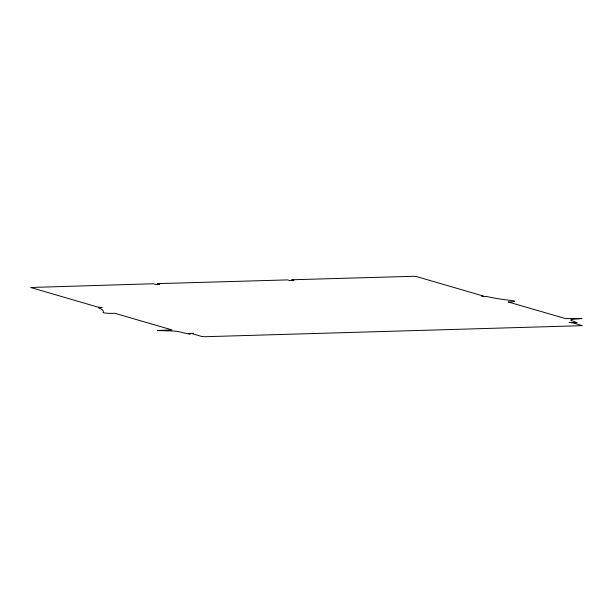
<?xml version="1.0" encoding="UTF-8"?>
<svg xmlns="http://www.w3.org/2000/svg" width="613" height="613" viewBox="0 0 613 613"><rect width="100%" height="100%" fill="white"/><g stroke="black" fill="none" stroke-linecap="round" stroke-linejoin="round"><path stroke-width="0.92" d="M98.509 307.68L102.133 307.55L97.605 307.029L30.65 287.482L153.365 283.758L155.633 284.417L159.717 284.302L157.441 283.643L287.604 279.896L289.88 280.555L293.956 280.44L291.681 279.773L413.79 276.287L416.426 276.547L483.381 296.064L481.772 296.34L482.661 296.6L486.492 296.516L491.542 297.512A84.326 10.13 1.5 0 0 511.909 300.554A6.597 0.789 1.5 0 1 511.786 301.849A7.371 0.889 1.5 0 1 510.813 301.895L508.261 301.971L565.5 318.599L582.013 318.553L575.331 319.082A11.003 1.318 1.5 0 0 571.339 320.492L577.17 322.691L569.033 322.499L572.894 322.829L582.342 325.664L205.018 336.713L201.746 336.483L192.29 333.641L193.555 333.303L188.528 333.449L190.344 333.978L188.26 333.909L179.103 331.779A11.003 1.318 1.5 0 0 166.974 330.828L157.395 330.507L172.038 329.924L114.792 313.289L112.217 313.358A7.371 0.889 1.5 0 1 111.16 313.381A6.597 0.789 1.5 0 1 102.938 312.324A84.326 10.13 1.5 0 0 100.586 308.76L98.509 307.741"/></g></svg>
